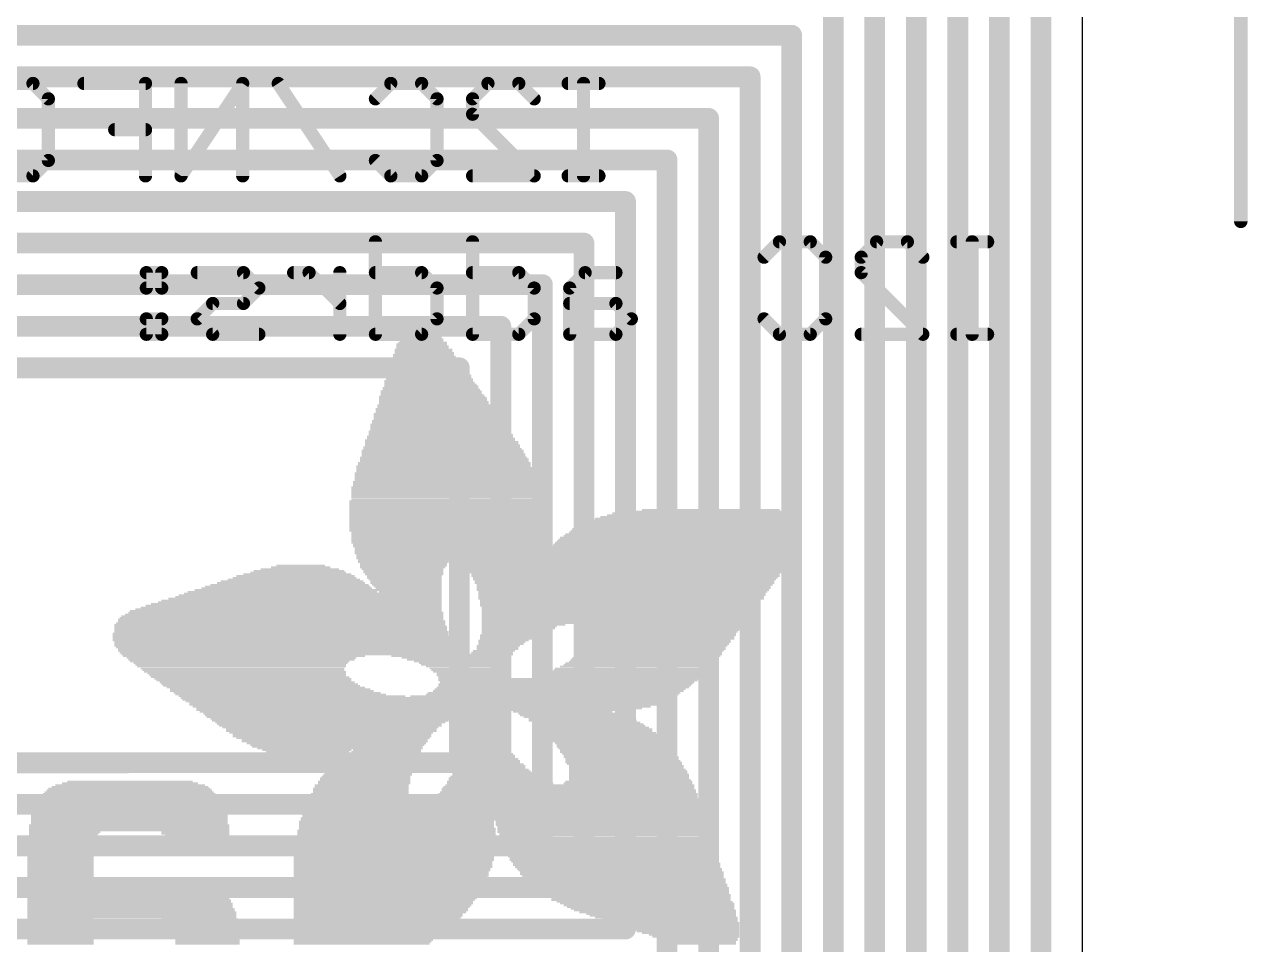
# Model space of a CAD drawing. Extents: x -8.6 to 30.2, y -8.2 to 38.7.
# Drawn here: x 15.21 to 26.99, y 16.54 to 25.4 of the extents above; entities that cross this region are included whole.
import ezdxf

# ---------------------------------------------------------------- set-up
doc = ezdxf.new("R2010")
doc.units = 0
for name, color, linetype in [('1', 12, 'CONTINUOUS'), ('20', 53, 'CONTINUOUS'), ('22', 6, 'CONTINUOUS'), ('47', 253, 'CONTINUOUS')]:
    doc.layers.add(name, color=color, linetype=linetype)

# ---------------------------------------------------------------- blocks, each defined once
blk = doc.blocks.new('RECT')
blk.add_solid([(-0.5, -0.5), (0.5, -0.5), (-0.5, 0.5), (0.5, 0.5)])

msp = doc.modelspace()

# ---------------------------------------------------------------- linework, layer by layer
at = {"layer": '1'}
for points, const_width in [([(25, 27.693), (25, 12.693)], 0.2), ([(24.6, 27.293), (24.6, 13.093)], 0.2), ([(24.2, 26.893), (24.2, 13.493)], 0.2), ([(23.8, 26.493), (23.8, 13.893)], 0.2), ([(23.4, 26.093), (23.4, 14.293)], 0.2), ([(23, 25.693), (23, 14.693)], 0.2), ([(2.8, 25.293), (22.6, 25.293)], 0.2), ([(22.6, 25.293), (22.6, 15.093)], 0.2), ([(3.2, 24.893), (22.2, 24.893)], 0.2), ([(22.2, 24.893), (22.2, 15.493)], 0.2), ([(3.6, 24.493), (21.8, 24.493)], 0.2), ([(21.8, 24.493), (21.8, 15.893)], 0.2), ([(4, 24.093), (21.4, 24.093)], 0.2), ([(21.4, 24.093), (21.4, 16.293)], 0.2), ([(4.4, 23.693), (21, 23.693)], 0.2), ([(21, 23.693), (21, 16.693)], 0.2), ([(4.8, 23.293), (20.6, 23.293)], 0.2), ([(20.6, 23.293), (20.6, 17.093)], 0.2), ([(5.2, 22.893), (20.2, 22.893)], 0.2), ([(20.2, 22.893), (20.2, 17.493)], 0.2), ([(5.6, 22.493), (19.8, 22.493)], 0.2), ([(19.8, 22.493), (19.8, 17.893)], 0.2), ([(6, 22.093), (19.4, 22.093)], 0.2), ([(19.4, 22.093), (19.4, 18.293)], 0.2), ([(10.917, 18.293), (16.2, 18.293)], 0.2032), ([(19.4, 18.293), (16.2, 18.293)], 0.2), ([(19.8, 17.893), (6, 17.893)], 0.2), ([(20.2, 17.493), (5.6, 17.493)], 0.2), ([(20.6, 17.093), (5.2, 17.093)], 0.2), ([(21, 16.693), (4.8, 16.693)], 0.2)]:
    msp.add_lwpolyline(points, dxfattribs=dict(at, const_width=const_width))
for points, const_width in [([(22.65, 25.293, 1), (22.55, 25.293)], 0.1), ([(22.6, 25.243, 1), (22.6, 25.343)], 0.1), ([(22.25, 24.893, 1), (22.15, 24.893)], 0.1), ([(22.2, 24.843, 1), (22.2, 24.943)], 0.1), ([(21.85, 24.493, 1), (21.75, 24.493)], 0.1), ([(21.8, 24.443, 1), (21.8, 24.543)], 0.1), ([(21.45, 24.093, 1), (21.35, 24.093)], 0.1), ([(21.4, 24.043, 1), (21.4, 24.143)], 0.1), ([(21.05, 23.693, 1), (20.95, 23.693)], 0.1), ([(21, 23.643, 1), (21, 23.743)], 0.1), ([(20.65, 23.293, 1), (20.55, 23.293)], 0.1), ([(20.6, 23.243, 1), (20.6, 23.343)], 0.1), ([(20.25, 22.893, 1), (20.15, 22.893)], 0.1), ([(20.2, 22.843, 1), (20.2, 22.943)], 0.1), ([(19.85, 22.493, 1), (19.75, 22.493)], 0.1), ([(19.8, 22.443, 1), (19.8, 22.543)], 0.1), ([(19.45, 22.093, 1), (19.35, 22.093)], 0.1), ([(19.4, 22.043, 1), (19.4, 22.143)], 0.1), ([(16.2, 18.343, 1), (16.2, 18.243)], 0.1), ([(16.2, 18.2422, 1), (16.2, 18.3438)], 0.1016), ([(19.4, 18.243, 1), (19.4, 18.343)], 0.1), ([(19.35, 18.293, 1), (19.45, 18.293)], 0.1), ([(19.75, 17.893, 1), (19.85, 17.893)], 0.1), ([(19.8, 17.843, 1), (19.8, 17.943)], 0.1), ([(20.2, 17.443, 1), (20.2, 17.543)], 0.1), ([(20.15, 17.493, 1), (20.25, 17.493)], 0.1), ([(20.6, 17.043, 1), (20.6, 17.143)], 0.1), ([(20.55, 17.093, 1), (20.65, 17.093)], 0.1), ([(20.95, 16.693, 1), (21.05, 16.693)], 0.1), ([(21, 16.643, 1), (21, 16.743)], 0.1)]:
    msp.add_lwpolyline(points, format="xyb", dxfattribs=dict(at, const_width=const_width))
at = {"layer": '20'}
msp.add_line((25.4, 2.54), (25.4, 29.21), dxfattribs=at)
at = {"layer": '22', "const_width": 0.127}
for points in [[(14.9982, 24.8293), (15.2948, 24.8293)], [(15.2948, 24.8293), (15.4431, 24.681)], [(16.3786, 24.8293), (15.7854, 24.8293)], [(16.3786, 23.9395), (16.3786, 24.8293)], [(17.3141, 24.8293), (16.7209, 23.9395)], [(16.7209, 23.9395), (16.7209, 24.8293)], [(17.3141, 23.9395), (17.3141, 24.8293)], [(18.2496, 23.9395), (17.6564, 24.8293)], [(18.592, 24.681), (18.7403, 24.8293)], [(18.7403, 24.8293), (19.0368, 24.8293)], [(19.0368, 24.8293), (19.1851, 24.681)], [(19.5275, 24.681), (19.6758, 24.8293)], [(19.6758, 24.8293), (19.9724, 24.8293)], [(19.9724, 24.8293), (20.1207, 24.681)], [(20.7443, 24.8293), (20.4477, 24.8293)], [(20.596, 23.9395), (20.596, 24.8293)], [(15.4431, 24.681), (15.4431, 24.0878)], [(19.1851, 24.681), (19.1851, 24.0878)], [(19.5275, 24.5327), (19.5275, 24.681)], [(20.1207, 23.9395), (19.5275, 24.5327)], [(16.3786, 24.3844), (16.082, 24.3844)], [(15.4431, 24.0878), (15.2948, 23.9395)], [(18.7403, 23.9395), (18.592, 24.0878)], [(19.1851, 24.0878), (19.0368, 23.9395)], [(15.2948, 23.9395), (14.9982, 23.9395)], [(19.0368, 23.9395), (18.7403, 23.9395)], [(19.5275, 23.9395), (20.1207, 23.9395)], [(20.7443, 23.9395), (20.4477, 23.9395)], [(18.592, 23.3053), (18.592, 22.4155)], [(19.5275, 23.3053), (19.5275, 22.4155)], [(22.334, 23.157), (22.4823, 23.3053)], [(22.4823, 23.3053), (22.7789, 23.3053)], [(22.7789, 23.3053), (22.9272, 23.157)], [(23.2696, 23.157), (23.4179, 23.3053)], [(23.4179, 23.3053), (23.7144, 23.3053)], [(23.7144, 23.3053), (23.8627, 23.157)], [(24.4864, 23.3053), (24.1898, 23.3053)], [(24.3381, 22.4155), (24.3381, 23.3053)], [(22.9272, 23.157), (22.9272, 22.5638)], [(23.2696, 23.0087), (23.2696, 23.157)], [(16.5345, 23.0087), (16.3862, 23.0087)], [(16.3862, 23.0087), (16.3862, 22.8604)], [(16.5345, 22.8604), (16.5345, 23.0087)], [(17.3217, 23.0087), (16.8769, 23.0087)], [(17.47, 22.8604), (17.3217, 23.0087)], [(17.953, 23.0087), (17.8047, 23.0087)], [(18.2496, 22.7121), (17.953, 23.0087)], [(18.2496, 22.4155), (18.2496, 23.0087)], [(19.0369, 23.0087), (18.592, 23.0087)], [(19.1851, 22.8604), (19.0369, 23.0087)], [(19.9724, 23.0087), (19.5275, 23.0087)], [(20.1207, 22.8604), (19.9724, 23.0087)], [(20.6113, 23.0087), (20.463, 22.8604)], [(20.9079, 23.0087), (20.6113, 23.0087)], [(23.8627, 22.4155), (23.2696, 23.0087)], [(16.3862, 22.8604), (16.5345, 22.8604)], [(17.3217, 22.7121), (17.47, 22.8604)], [(19.1851, 22.5638), (19.1851, 22.8604)], [(20.1207, 22.5638), (20.1207, 22.8604)], [(20.463, 22.8604), (20.463, 22.4155)], [(16.8769, 22.5638), (17.0251, 22.7121)], [(17.0251, 22.7121), (17.3217, 22.7121)], [(20.9079, 22.7121), (20.463, 22.7121)], [(21.0562, 22.5638), (20.9079, 22.7121)], [(16.5345, 22.5638), (16.3862, 22.5638)], [(16.3862, 22.5638), (16.3862, 22.4155)], [(16.5345, 22.4155), (16.5345, 22.5638)], [(17.0251, 22.4155), (16.8769, 22.5638)], [(19.0369, 22.4155), (19.1851, 22.5638)], [(19.9724, 22.4155), (20.1207, 22.5638)], [(20.9079, 22.4155), (21.0562, 22.5638)], [(22.4823, 22.4155), (22.334, 22.5638)], [(22.9272, 22.5638), (22.7789, 22.4155)], [(16.3862, 22.4155), (16.5345, 22.4155)], [(17.47, 22.4155), (17.0251, 22.4155)], [(18.592, 22.4155), (19.0369, 22.4155)], [(19.5275, 22.4155), (19.9724, 22.4155)], [(20.463, 22.4155), (20.9079, 22.4155)], [(22.7789, 22.4155), (22.4823, 22.4155)], [(23.2696, 22.4155), (23.8627, 22.4155)], [(24.4864, 22.4155), (24.1898, 22.4155)]]:
    msp.add_lwpolyline(points, dxfattribs=at)
at = {"layer": '22', "const_width": 0.0635}
for points in [[(15.3172, 24.8517, 1), (15.2723, 24.8068)], [(15.2948, 24.7975, 1), (15.2948, 24.861)], [(15.7854, 24.861, 1), (15.7854, 24.7975)], [(16.4103, 24.8293, 1), (16.3468, 24.8293)], [(16.3786, 24.7975, 1), (16.3786, 24.861)], [(16.7527, 24.8293, 1), (16.6892, 24.8293)], [(17.3458, 24.8293, 1), (17.2824, 24.8293)], [(17.3405, 24.8116, 1), (17.2877, 24.8469)], [(17.6829, 24.8469, 1), (17.63, 24.8116)], [(18.7403, 24.861, 1), (18.7403, 24.7975)], [(18.7627, 24.8068, 1), (18.7178, 24.8517)], [(19.0593, 24.8517, 1), (19.0144, 24.8068)], [(19.0368, 24.7975, 1), (19.0368, 24.861)], [(19.6758, 24.861, 1), (19.6758, 24.7975)], [(19.6982, 24.8068, 1), (19.6533, 24.8517)], [(19.9948, 24.8517, 1), (19.9499, 24.8068)], [(19.9724, 24.7975, 1), (19.9724, 24.861)], [(20.4477, 24.861, 1), (20.4477, 24.7975)], [(20.6278, 24.8293, 1), (20.5643, 24.8293)], [(20.7443, 24.7975, 1), (20.7443, 24.861)], [(15.4748, 24.681, 1), (15.4113, 24.681)], [(15.4206, 24.6585, 1), (15.4655, 24.7034)], [(18.5695, 24.7034, 1), (18.6144, 24.6585)], [(19.2169, 24.681, 1), (19.1534, 24.681)], [(19.1627, 24.6585, 1), (19.2076, 24.7034)], [(19.5592, 24.681, 1), (19.4957, 24.681)], [(19.505, 24.7034, 1), (19.5499, 24.6585)], [(20.0982, 24.6585, 1), (20.1431, 24.7034)], [(19.5499, 24.5551, 1), (19.505, 24.5102)], [(19.4957, 24.5327, 1), (19.5592, 24.5327)], [(16.082, 24.4161, 1), (16.082, 24.3526)], [(16.3786, 24.3526, 1), (16.3786, 24.4161)], [(15.4655, 24.0653, 1), (15.4206, 24.1102)], [(18.6144, 24.1102, 1), (18.5695, 24.0653)], [(19.2076, 24.0653, 1), (19.1627, 24.1102)], [(15.4113, 24.0878, 1), (15.4748, 24.0878)], [(19.1534, 24.0878, 1), (19.2169, 24.0878)], [(15.2723, 23.962, 1), (15.3172, 23.917)], [(15.2948, 23.9078, 1), (15.2948, 23.9713)], [(16.3468, 23.9395, 1), (16.4103, 23.9395)], [(16.6945, 23.9571, 1), (16.7473, 23.9219)], [(16.6892, 23.9395, 1), (16.7527, 23.9395)], [(17.2824, 23.9395, 1), (17.3458, 23.9395)], [(18.2232, 23.9219, 1), (18.276, 23.9571)], [(18.7403, 23.9713, 1), (18.7403, 23.9078)], [(18.7178, 23.917, 1), (18.7627, 23.962)], [(19.0144, 23.962, 1), (19.0593, 23.917)], [(19.0368, 23.9078, 1), (19.0368, 23.9713)], [(19.5275, 23.9713, 1), (19.5275, 23.9078)], [(20.0982, 23.917, 1), (20.1431, 23.962)], [(20.1207, 23.9078, 1), (20.1207, 23.9713)], [(20.4477, 23.9713, 1), (20.4477, 23.9078)], [(20.5643, 23.9395, 1), (20.6278, 23.9395)], [(20.7443, 23.9078, 1), (20.7443, 23.9713)], [(18.6237, 23.3053, 1), (18.5602, 23.3053)], [(19.5592, 23.3053, 1), (19.4957, 23.3053)], [(22.4823, 23.337, 1), (22.4823, 23.2735)], [(22.5048, 23.2828, 1), (22.4599, 23.3277)], [(22.8014, 23.3277, 1), (22.7565, 23.2828)], [(22.7789, 23.2735, 1), (22.7789, 23.337)], [(23.4179, 23.337, 1), (23.4179, 23.2735)], [(23.4403, 23.2828, 1), (23.3954, 23.3277)], [(23.7369, 23.3277, 1), (23.692, 23.2828)], [(23.7144, 23.2735, 1), (23.7144, 23.337)], [(24.1898, 23.337, 1), (24.1898, 23.2735)], [(24.3699, 23.3053, 1), (24.3064, 23.3053)], [(24.4864, 23.2735, 1), (24.4864, 23.337)], [(22.3116, 23.1794, 1), (22.3565, 23.1345)], [(22.959, 23.157, 1), (22.8955, 23.157)], [(22.9048, 23.1345, 1), (22.9497, 23.1794)], [(23.3013, 23.157, 1), (23.2378, 23.157)], [(23.2471, 23.1794, 1), (23.292, 23.1345)], [(23.8403, 23.1345, 1), (23.8852, 23.1794)], [(16.3862, 23.0404, 1), (16.3862, 22.9769)], [(16.418, 23.0087, 1), (16.3545, 23.0087)], [(16.5663, 23.0087, 1), (16.5028, 23.0087)], [(16.5345, 22.9769, 1), (16.5345, 23.0404)], [(16.8769, 23.0404, 1), (16.8769, 22.9769)], [(17.3442, 23.0311, 1), (17.2993, 22.9862)], [(17.3217, 22.9769, 1), (17.3217, 23.0404)], [(17.8047, 23.0404, 1), (17.8047, 22.9769)], [(17.9755, 23.0311, 1), (17.9306, 22.9862)], [(17.953, 22.9769, 1), (17.953, 23.0404)], [(18.2814, 23.0087, 1), (18.2179, 23.0087)], [(18.592, 23.0404, 1), (18.592, 22.9769)], [(19.0593, 23.0311, 1), (19.0144, 22.9862)], [(19.0369, 22.9769, 1), (19.0369, 23.0404)], [(19.5275, 23.0404, 1), (19.5275, 22.9769)], [(19.9948, 23.0311, 1), (19.9499, 22.9862)], [(19.9724, 22.9769, 1), (19.9724, 23.0404)], [(20.6113, 23.0404, 1), (20.6113, 22.9769)], [(20.6338, 22.9862, 1), (20.5888, 23.0311)], [(20.9079, 22.9769, 1), (20.9079, 23.0404)], [(23.292, 23.0311, 1), (23.2471, 22.9862)], [(23.2378, 23.0087, 1), (23.3013, 23.0087)], [(16.3862, 22.8921, 1), (16.3862, 22.8286)], [(16.3545, 22.8604, 1), (16.418, 22.8604)], [(16.5028, 22.8604, 1), (16.5663, 22.8604)], [(16.5345, 22.8286, 1), (16.5345, 22.8921)], [(17.4925, 22.8379, 1), (17.4476, 22.8828)], [(17.4476, 22.8379, 1), (17.4925, 22.8828)], [(19.2169, 22.8604, 1), (19.1534, 22.8604)], [(19.1627, 22.8379, 1), (19.2076, 22.8828)], [(20.1524, 22.8604, 1), (20.0889, 22.8604)], [(20.0982, 22.8379, 1), (20.1431, 22.8828)], [(20.4948, 22.8604, 1), (20.4313, 22.8604)], [(20.4406, 22.8828, 1), (20.4855, 22.8379)], [(17.0251, 22.7438, 1), (17.0251, 22.6803)], [(17.0476, 22.6896, 1), (17.0027, 22.7345)], [(17.2993, 22.7345, 1), (17.3442, 22.6896)], [(17.3217, 22.6803, 1), (17.3217, 22.7438)], [(18.2272, 22.6896, 1), (18.2721, 22.7345)], [(20.463, 22.7438, 1), (20.463, 22.6803)], [(20.9303, 22.7345, 1), (20.8854, 22.6896)], [(20.9079, 22.6803, 1), (20.9079, 22.7438)], [(16.3862, 22.5955, 1), (16.3862, 22.532)], [(16.418, 22.5638, 1), (16.3545, 22.5638)], [(16.5663, 22.5638, 1), (16.5028, 22.5638)], [(16.5345, 22.532, 1), (16.5345, 22.5955)], [(16.8993, 22.5862, 1), (16.8544, 22.5413)], [(16.8544, 22.5862, 1), (16.8993, 22.5413)], [(19.2076, 22.5413, 1), (19.1627, 22.5862)], [(20.1431, 22.5413, 1), (20.0982, 22.5862)], [(21.0786, 22.5413, 1), (21.0337, 22.5862)], [(21.0337, 22.5413, 1), (21.0786, 22.5862)], [(22.3565, 22.5862, 1), (22.3116, 22.5413)], [(22.9497, 22.5413, 1), (22.9048, 22.5862)], [(19.1534, 22.5638, 1), (19.2169, 22.5638)], [(20.0889, 22.5638, 1), (20.1524, 22.5638)], [(22.8955, 22.5638, 1), (22.959, 22.5638)], [(16.3862, 22.4473, 1), (16.3862, 22.3838)], [(16.3545, 22.4155, 1), (16.418, 22.4155)], [(16.5028, 22.4155, 1), (16.5663, 22.4155)], [(16.5345, 22.3838, 1), (16.5345, 22.4473)], [(17.0251, 22.4473, 1), (17.0251, 22.3838)], [(17.0027, 22.393, 1), (17.0476, 22.438)], [(17.47, 22.3838, 1), (17.47, 22.4473)], [(18.2179, 22.4155, 1), (18.2814, 22.4155)], [(18.5602, 22.4155, 1), (18.6237, 22.4155)], [(18.592, 22.4473, 1), (18.592, 22.3838)], [(19.0144, 22.438, 1), (19.0593, 22.393)], [(19.0369, 22.3838, 1), (19.0369, 22.4473)], [(19.5275, 22.4473, 1), (19.5275, 22.3838)], [(19.4957, 22.4155, 1), (19.5592, 22.4155)], [(19.9499, 22.438, 1), (19.9948, 22.393)], [(19.9724, 22.3838, 1), (19.9724, 22.4473)], [(20.463, 22.4473, 1), (20.463, 22.3838)], [(20.4313, 22.4155, 1), (20.4948, 22.4155)], [(20.8854, 22.438, 1), (20.9303, 22.393)], [(20.9079, 22.3838, 1), (20.9079, 22.4473)], [(22.4823, 22.4473, 1), (22.4823, 22.3838)], [(22.4599, 22.393, 1), (22.5048, 22.438)], [(22.7565, 22.438, 1), (22.8014, 22.393)], [(22.7789, 22.3838, 1), (22.7789, 22.4473)], [(23.2696, 22.4473, 1), (23.2696, 22.3838)], [(23.8403, 22.393, 1), (23.8852, 22.438)], [(23.8627, 22.3838, 1), (23.8627, 22.4473)], [(24.1898, 22.4473, 1), (24.1898, 22.3838)], [(24.3064, 22.4155, 1), (24.3699, 22.4155)], [(24.4864, 22.3838, 1), (24.4864, 22.4473)]]:
    msp.add_lwpolyline(points, format="xyb", dxfattribs=at)
at = {"layer": '47', "const_width": 0.13}
msp.add_lwpolyline([(26.924, 28.637), (26.924, 23.502)], dxfattribs=at)
at = {"layer": '47', "const_width": 0.065}
msp.add_lwpolyline([(26.8915, 23.502, 1), (26.9565, 23.502)], format="xyb", dxfattribs=at)

# ---------------------------------------------------------------- block references
at = {"layer": '1', "xscale": 0.2, "yscale": 0.2}
msp.add_blockref('RECT', (16.2, 18.293), dxfattribs=at)
at = {"layer": '22', "rotation": 180}
for p, xscale, yscale in [((19.0379, 22.3693), 0.4191, 0.0168), ((19.0294, 22.4028), 0.3688, 0.0168), ((19.0378, 22.3861), 0.3856, 0.0167), ((19.0295, 22.4196), 0.3353, 0.0167), ((19.0294, 22.4363), 0.3018, 0.0168), ((19.0378, 22.4531), 0.218, 0.0168), ((19.0378, 22.4699), 0.1844, 0.0167), ((19.0546, 22.2687), 0.5532, 0.0168), ((19.0546, 22.2519), 0.5532, 0.0168), ((19.0378, 22.319), 0.4862, 0.0168), ((19.0462, 22.3022), 0.5029, 0.0168), ((19.0462, 22.2855), 0.5029, 0.0167), ((19.0462, 22.3358), 0.4694, 0.0167), ((19.0379, 22.3525), 0.4191, 0.0168), ((19.0713, 22.1681), 0.6538, 0.0168), ((19.0713, 22.1514), 0.6538, 0.0167), ((19.0797, 22.1346), 0.6706, 0.0168), ((19.063, 22.1849), 0.6371, 0.0168), ((19.0546, 22.2184), 0.5867, 0.0168), ((19.063, 22.2017), 0.6035, 0.0167), ((19.063, 22.2352), 0.5699, 0.0167), ((19.1049, 22.0172), 0.8215, 0.0168), ((19.0881, 22.0675), 0.7544, 0.0168), ((19.0965, 22.0508), 0.7712, 0.0167), ((19.0965, 22.034), 0.7712, 0.0168), ((19.0965, 22.0843), 0.7376, 0.0168), ((19.0798, 22.1178), 0.7041, 0.0168), ((19.0798, 22.1011), 0.7041, 0.0167), ((19.1216, 21.8999), 0.922, 0.0168), ((19.13, 21.9167), 0.9052, 0.0167), ((19.1049, 21.967), 0.8549, 0.0167), ((19.1133, 21.9502), 0.8717, 0.0168), ((19.1217, 21.9334), 0.8885, 0.0168), ((19.1132, 21.9837), 0.8382, 0.0168), ((19.1049, 22.0005), 0.8215, 0.0167), ((19.1384, 21.8161), 1.0226, 0.0167), ((19.1468, 21.7993), 1.0394, 0.0168), ((19.1468, 21.7826), 1.0394, 0.0167), ((19.1384, 21.8328), 0.989, 0.0168), ((19.1301, 21.8664), 0.9723, 0.0167), ((19.1301, 21.8496), 0.9723, 0.0168), ((19.13, 21.8831), 0.9388, 0.0168), ((19.1636, 21.6987), 1.1399, 0.0168), ((19.1636, 21.682), 1.1399, 0.0167), ((19.172, 21.6652), 1.1567, 0.0168), ((19.1635, 21.7323), 1.1064, 0.0167), ((19.1635, 21.7155), 1.1064, 0.0168), ((19.1552, 21.7658), 1.0561, 0.0168), ((19.1552, 21.749), 1.0561, 0.0168), ((19.1887, 21.5479), 1.2908, 0.0167), ((19.1887, 21.5814), 1.2573, 0.0167), ((19.1887, 21.5646), 1.2573, 0.0168), ((19.1719, 21.6484), 1.1902, 0.0168), ((19.1803, 21.6317), 1.207, 0.0167), ((19.1803, 21.6149), 1.207, 0.0168), ((19.1887, 21.5981), 1.2238, 0.0168), ((19.2138, 21.4305), 1.4082, 0.0168), ((19.2222, 21.4473), 1.3914, 0.0167), ((19.2055, 21.4808), 1.3579, 0.0168), ((19.2055, 21.464), 1.3579, 0.0168), ((19.1971, 21.5311), 1.3076, 0.0168), ((19.2055, 21.5143), 1.3243, 0.0168), ((19.2055, 21.4976), 1.3243, 0.0167), ((19.2306, 21.3299), 1.5088, 0.0168), ((19.239, 21.3132), 1.5255, 0.0167), ((19.2306, 21.3802), 1.4752, 0.0168), ((19.2306, 21.3635), 1.4752, 0.0167), ((19.239, 21.3467), 1.492, 0.0168), ((19.2139, 21.397), 1.4417, 0.0167), ((19.2222, 21.4137), 1.425, 0.0168), ((19.2474, 21.2293), 1.6093, 0.0168), ((19.2558, 21.2126), 1.6261, 0.0167), ((19.2558, 21.1958), 1.6261, 0.0168), ((19.239, 21.2964), 1.5591, 0.0168), ((19.239, 21.2796), 1.5591, 0.0168), ((19.2474, 21.2629), 1.5759, 0.0167), ((19.2474, 21.2461), 1.5759, 0.0168), ((19.2641, 21.0785), 1.7434, 0.0167), ((19.2474, 21.1455), 1.6764, 0.0168), ((19.2558, 21.1288), 1.6931, 0.0167), ((19.2642, 21.112), 1.7099, 0.0168), ((19.2642, 21.0952), 1.7099, 0.0168), ((19.2558, 21.179), 1.6597, 0.0168), ((19.2558, 21.1623), 1.6597, 0.0167), ((19.2725, 20.9946), 1.7938, 0.0168), ((19.2725, 20.9779), 1.7938, 0.0167), ((19.2725, 20.9611), 1.7938, 0.0168), ((19.2641, 21.0617), 1.7434, 0.0168), ((19.2641, 21.0449), 1.7434, 0.0168), ((19.2725, 21.0282), 1.7602, 0.0167), ((19.2725, 21.0114), 1.7602, 0.0168), ((19.2725, 20.9276), 1.8272, 0.0168), ((19.2725, 20.9108), 1.8272, 0.0168), ((19.2725, 20.8941), 1.8272, 0.0167), ((19.2725, 20.8773), 1.8272, 0.0168), ((19.2809, 20.8605), 1.844, 0.0168), ((19.2809, 20.8438), 1.844, 0.0167), ((19.2642, 20.9444), 1.8105, 0.0167), ((19.2809, 20.8102), 1.8776, 0.0168), ((19.2809, 20.7934), 1.8776, 0.0167), ((19.2809, 20.7767), 1.8776, 0.0168), ((19.2809, 20.7599), 1.8776, 0.0168), ((19.2809, 20.7431), 1.8776, 0.0167), ((19.2809, 20.7264), 1.8776, 0.0168), ((19.2809, 20.827), 1.844, 0.0168), ((21.8207, 20.7264), 1.3243, 0.0168), ((19.2809, 20.7096), 1.8776, 0.0167), ((19.2809, 20.6929), 1.8776, 0.0168), ((19.2809, 20.6761), 1.8776, 0.0168), ((19.2809, 20.6593), 1.8776, 0.0167), ((19.2893, 20.6426), 1.8943, 0.0168), ((19.2893, 20.6258), 1.8943, 0.0168), ((19.2893, 20.609), 1.8943, 0.0167), ((21.6446, 20.609), 2.0452, 0.0167), ((21.6614, 20.6258), 1.9781, 0.0168), ((21.6781, 20.6426), 1.9446, 0.0168), ((21.6949, 20.6593), 1.8776, 0.0167), ((21.7201, 20.6761), 1.7937, 0.0168), ((21.7369, 20.6929), 1.7267, 0.0168), ((21.762, 20.7096), 1.6093, 0.0167), ((19.2809, 20.542), 1.8776, 0.0168), ((19.2809, 20.5252), 1.8776, 0.0167), ((19.2893, 20.5923), 1.8943, 0.0168), ((19.2893, 20.5755), 1.8943, 0.0168), ((19.2893, 20.5587), 1.8943, 0.0167), ((19.2893, 20.5085), 1.8608, 0.0168), ((19.2893, 20.4917), 1.8608, 0.0168), ((21.5608, 20.4917), 2.2799, 0.0168), ((21.5776, 20.5085), 2.2463, 0.0168), ((21.5859, 20.5252), 2.2296, 0.0167), ((21.5943, 20.542), 2.2128, 0.0168), ((21.6111, 20.5587), 2.1793, 0.0167), ((21.6195, 20.5755), 2.1291, 0.0168), ((21.6279, 20.5923), 2.1123, 0.0168), ((19.2893, 20.4749), 1.8608, 0.0167), ((19.2893, 20.4582), 1.8608, 0.0168), ((19.2893, 20.4414), 1.8608, 0.0168), ((19.2893, 20.4246), 1.8608, 0.0167), ((19.2893, 20.4079), 1.8608, 0.0168), ((19.2893, 20.3911), 1.8273, 0.0168), ((19.2893, 20.3743), 1.8273, 0.0167), ((21.4854, 20.3743), 2.3973, 0.0167), ((21.4938, 20.3911), 2.3805, 0.0168), ((21.5022, 20.4079), 2.3637, 0.0168), ((21.5189, 20.4246), 2.3637, 0.0167), ((21.5273, 20.4414), 2.3469, 0.0168), ((21.5356, 20.4582), 2.3302, 0.0168), ((21.5524, 20.4749), 2.2966, 0.0167), ((19.2977, 20.3576), 1.8105, 0.0168), ((19.2893, 20.3408), 1.7937, 0.0168), ((19.2893, 20.324), 1.7937, 0.0167), ((19.2893, 20.3073), 1.7937, 0.0168), ((19.2893, 20.2905), 1.7602, 0.0167), ((19.2893, 20.2738), 1.7602, 0.0168), ((19.2893, 20.257), 1.7602, 0.0168), ((21.3932, 20.257), 2.4141, 0.0168), ((21.4267, 20.2905), 2.414, 0.0167), ((21.4183, 20.2738), 2.3972, 0.0168), ((21.4351, 20.3073), 2.3973, 0.0168), ((21.4518, 20.3408), 2.3972, 0.0168), ((21.4518, 20.324), 2.3972, 0.0167), ((21.4686, 20.3576), 2.3972, 0.0168), ((17.8559, 20.1396), 0.8717, 0.0167), ((17.8643, 20.1564), 0.7544, 0.0168), ((17.8727, 20.1732), 0.57, 0.0168), ((17.8727, 20.1899), 0.4694, 0.0167), ((18.8702, 20.2402), 0.8885, 0.0167), ((18.8618, 20.2235), 0.8717, 0.0168), ((18.8618, 20.2067), 0.8382, 0.0168), ((18.8618, 20.1899), 0.8382, 0.0167), ((18.8534, 20.1732), 0.8214, 0.0168), ((18.8534, 20.1564), 0.788, 0.0168), ((18.8618, 20.1396), 0.7712, 0.0167), ((19.7838, 20.2402), 0.7712, 0.0167), ((19.7838, 20.2235), 0.7376, 0.0168), ((19.7922, 20.2067), 0.7208, 0.0168), ((21.0076, 20.1732), 3.0846, 0.0168), ((19.8006, 20.1899), 0.6705, 0.0167), ((21.0076, 20.1564), 3.051, 0.0168), ((21.0076, 20.1396), 3.0175, 0.0167), ((21.3513, 20.1899), 2.3973, 0.0167), ((21.3764, 20.2235), 2.414, 0.0168), ((21.368, 20.2067), 2.3972, 0.0168), ((21.3848, 20.2402), 2.3973, 0.0167), ((17.7805, 20.0223), 1.425, 0.0168), ((17.7889, 20.0391), 1.3746, 0.0168), ((17.8056, 20.0558), 1.2741, 0.0167), ((17.8141, 20.0726), 1.1903, 0.0168), ((17.8224, 20.0894), 1.14, 0.0168), ((17.8392, 20.1061), 1.0394, 0.0167), ((17.8476, 20.1229), 0.922, 0.0168), ((18.8618, 20.1229), 0.7712, 0.0168), ((18.8702, 20.1061), 0.7544, 0.0167), ((18.8702, 20.0894), 0.7209, 0.0168), ((18.8702, 20.0726), 0.7209, 0.0168), ((18.8786, 20.0558), 0.7041, 0.0167), ((18.887, 20.0391), 0.6873, 0.0168), ((18.887, 20.0223), 0.6873, 0.0168), ((20.9992, 20.1229), 3.0008, 0.0168), ((20.9992, 20.1061), 2.9672, 0.0167), ((20.9992, 20.0894), 2.9672, 0.0168), ((20.9992, 20.0726), 2.9337, 0.0168), ((20.9908, 20.0558), 2.917, 0.0167), ((20.9908, 20.0391), 2.8834, 0.0168), ((20.9908, 20.0223), 2.8834, 0.0168), ((17.9649, 19.9049), 2.5314, 0.0167), ((17.9901, 19.9217), 2.4811, 0.0168), ((17.6967, 19.9385), 1.8273, 0.0168), ((18.0404, 19.9552), 2.3805, 0.0167), ((17.7386, 19.972), 1.6428, 0.0168), ((17.747, 19.9888), 1.5926, 0.0168), ((17.7638, 20.0055), 1.5255, 0.0167), ((18.8953, 20.0055), 0.6706, 0.0167), ((18.9037, 19.9888), 0.6538, 0.0168), ((18.9121, 19.972), 0.637, 0.0168), ((18.9289, 19.9385), 0.6035, 0.0168), ((20.9909, 20.0055), 2.8499, 0.0167), ((20.9825, 19.9888), 2.8331, 0.0168), ((20.9825, 19.972), 2.8331, 0.0168), ((20.9741, 19.9552), 2.8163, 0.0167), ((20.9657, 19.9217), 2.7661, 0.0168), ((20.9657, 19.9049), 2.7661, 0.0167), ((20.9741, 19.9385), 2.7829, 0.0168), ((17.7805, 19.7876), 2.9002, 0.0168), ((17.8056, 19.8044), 2.8499, 0.0168), ((17.8308, 19.8211), 2.7996, 0.0167), ((17.8644, 19.8379), 2.7325, 0.0168), ((17.8811, 19.8547), 2.699, 0.0168), ((17.9146, 19.8714), 2.632, 0.0167), ((17.9482, 19.8882), 2.5649, 0.0168), ((20.9573, 19.8882), 2.7493, 0.0168), ((20.9573, 19.8714), 2.7493, 0.0167), ((20.9489, 19.8547), 2.699, 0.0168), ((20.9489, 19.8379), 2.699, 0.0168), ((20.9405, 19.8211), 2.6822, 0.0167), ((20.9322, 19.8044), 2.6655, 0.0168), ((20.9406, 19.7876), 2.6487, 0.0168), ((17.68, 19.6703), 3.1349, 0.0168), ((17.6883, 19.687), 3.1181, 0.0167), ((17.6967, 19.7038), 3.1014, 0.0168), ((17.7135, 19.7205), 3.0679, 0.0167), ((17.7303, 19.7373), 3.0343, 0.0168), ((17.7302, 19.7541), 3.0008, 0.0168), ((17.7553, 19.7708), 2.9505, 0.0167), ((20.8986, 19.687), 2.5649, 0.0167), ((20.9154, 19.7373), 2.5984, 0.0168), ((20.9154, 19.7205), 2.5984, 0.0167), ((20.907, 19.7038), 2.5816, 0.0168), ((20.9322, 19.7708), 2.6319, 0.0167), ((20.9238, 19.7541), 2.6151, 0.0168), ((20.8903, 19.6703), 2.5481, 0.0168), ((17.6715, 19.62), 3.1851, 0.0168), ((17.68, 19.6032), 3.2019, 0.0168), ((17.68, 19.5864), 3.2019, 0.0167), ((17.68, 19.5697), 3.2019, 0.0168), ((17.6883, 19.5529), 3.2186, 0.0168), ((17.6799, 19.6367), 3.1684, 0.0167), ((17.6883, 19.6535), 3.1516, 0.0168), ((20.0185, 19.62), 0.8046, 0.0168), ((19.9766, 19.6032), 0.7208, 0.0168), ((19.9431, 19.5697), 0.6538, 0.0168), ((20.8819, 19.6535), 2.5313, 0.0168), ((20.8819, 19.6367), 2.5313, 0.0167), ((19.9683, 19.5864), 0.7041, 0.0167), ((19.918, 19.5529), 0.6035, 0.0168), ((21.368, 19.62), 1.5256, 0.0168), ((21.3848, 19.6032), 1.4585, 0.0168), ((21.3848, 19.5864), 1.4585, 0.0167), ((21.3848, 19.5697), 1.4249, 0.0168), ((21.3764, 19.5529), 1.4082, 0.0168), ((17.6799, 19.5361), 3.2354, 0.0167), ((17.6799, 19.5194), 3.2354, 0.0168), ((17.6883, 19.5026), 3.2522, 0.0168), ((17.6967, 19.4858), 3.269, 0.0167), ((17.6967, 19.4691), 3.269, 0.0168), ((17.7135, 19.4524), 3.2689, 0.0167), ((17.7135, 19.4356), 3.2689, 0.0168), ((19.8257, 19.4691), 0.4862, 0.0168), ((19.8089, 19.4524), 0.4527, 0.0167), ((19.8006, 19.4356), 0.4359, 0.0168), ((19.876, 19.5194), 0.5532, 0.0168), ((19.8592, 19.5026), 0.5197, 0.0168), ((19.8509, 19.4858), 0.5029, 0.0167), ((19.9012, 19.5361), 0.5699, 0.0167), ((21.3261, 19.4524), 1.3746, 0.0167), ((21.3178, 19.4356), 1.3579, 0.0168), ((21.3512, 19.4858), 1.3914, 0.0167), ((21.3345, 19.4691), 1.3579, 0.0168), ((21.368, 19.5361), 1.3914, 0.0167), ((21.368, 19.5194), 1.3914, 0.0168), ((21.3596, 19.5026), 1.3746, 0.0168), ((17.7218, 19.4188), 3.2857, 0.0168), ((17.7386, 19.4021), 3.2858, 0.0167), ((17.7553, 19.3685), 3.2857, 0.0168), ((17.747, 19.3853), 3.269, 0.0168), ((17.7806, 19.3518), 3.3025, 0.0167), ((17.8056, 19.335), 3.3193, 0.0168), ((17.3279, 19.3182), 2.3302, 0.0168), ((19.3144, 19.3182), 1.14, 0.0168), ((19.7083, 19.335), 0.4191, 0.0168), ((19.7168, 19.3518), 0.4023, 0.0167), ((19.7335, 19.3685), 0.4024, 0.0168), ((19.7754, 19.4188), 0.4191, 0.0168), ((19.7671, 19.4021), 0.4023, 0.0167), ((19.7671, 19.3853), 0.4023, 0.0168), ((21.2171, 19.3182), 1.3914, 0.0168), ((21.2339, 19.335), 1.3914, 0.0168), ((21.2423, 19.3518), 1.3747, 0.0167), ((21.2591, 19.3685), 1.3747, 0.0168), ((21.2842, 19.4021), 1.3579, 0.0167), ((21.2842, 19.3853), 1.3579, 0.0168), ((21.301, 19.4188), 1.3579, 0.0168), ((17.3027, 19.3015), 2.2129, 0.0167), ((17.3027, 19.2847), 2.1793, 0.0168), ((17.2859, 19.268), 2.1123, 0.0167), ((17.2944, 19.2512), 2.0619, 0.0168), ((17.2944, 19.2344), 2.0285, 0.0168), ((17.3027, 19.2177), 2.0117, 0.0167), ((17.3111, 19.2009), 1.9614, 0.0168), ((19.3647, 19.3015), 1.0394, 0.0167), ((19.3815, 19.2847), 0.9723, 0.0168), ((19.415, 19.268), 0.9052, 0.0167), ((19.4318, 19.2512), 0.8382, 0.0168), ((19.4318, 19.2344), 0.8047, 0.0168), ((19.4569, 19.2177), 0.7544, 0.0167), ((19.4736, 19.2009), 0.7209, 0.0168), ((21.0663, 19.2009), 1.4919, 0.0168), ((21.0998, 19.2177), 1.4585, 0.0167), ((21.125, 19.2344), 1.4417, 0.0168), ((21.1333, 19.2512), 1.425, 0.0168), ((21.1585, 19.268), 1.4081, 0.0167), ((21.1836, 19.2847), 1.425, 0.0168), ((21.192, 19.3015), 1.4082, 0.0167), ((17.3195, 19.1841), 1.9446, 0.0168), ((17.3362, 19.1674), 1.9447, 0.0167), ((17.353, 19.1506), 1.9111, 0.0168), ((17.3614, 19.1338), 1.8944, 0.0168), ((17.3865, 19.1171), 1.9111, 0.0167), ((17.4117, 19.1003), 1.8944, 0.0168), ((17.4201, 19.0835), 1.8776, 0.0168), ((19.4821, 19.1841), 0.7041, 0.0168), ((19.4904, 19.1674), 0.6873, 0.0167), ((19.5156, 19.1506), 0.6706, 0.0168), ((19.5239, 19.1338), 0.6873, 0.0168), ((19.5407, 19.1171), 0.6873, 0.0167), ((20.4544, 19.1003), 2.5146, 0.0168), ((20.446, 19.0835), 2.4978, 0.0168), ((20.9154, 19.1171), 1.6261, 0.0167), ((20.9573, 19.1338), 1.5758, 0.0168), ((20.9825, 19.1506), 1.5591, 0.0168), ((21.016, 19.1674), 1.5255, 0.0167), ((21.0495, 19.1841), 1.492, 0.0168), ((17.4536, 19.0668), 1.8776, 0.0167), ((17.4788, 19.05), 1.8943, 0.0168), ((17.4956, 19.0333), 1.8943, 0.0167), ((17.5374, 19.0165), 1.9111, 0.0168), ((17.5794, 18.9997), 1.9279, 0.0168), ((17.5961, 18.983), 1.9614, 0.0167), ((17.6464, 18.9662), 1.995, 0.0168), ((20.3119, 18.9662), 2.4308, 0.0168), ((20.3538, 18.983), 2.414, 0.0167), ((20.3706, 18.9997), 2.4141, 0.0168), ((20.3957, 19.0165), 2.4308, 0.0168), ((20.4124, 19.0333), 2.4307, 0.0167), ((20.4209, 19.05), 2.4475, 0.0168), ((20.4376, 19.0668), 2.4476, 0.0167), ((17.6799, 18.9494), 2.0284, 0.0168), ((17.7889, 18.9327), 2.1793, 0.0167), ((19.0797, 18.9159), 4.7274, 0.0168), ((19.0798, 18.8991), 4.6939, 0.0168), ((19.0797, 18.8824), 4.6268, 0.0167), ((19.063, 18.8656), 4.5263, 0.0168), ((19.0546, 18.8489), 4.5095, 0.0167), ((20.2029, 18.9327), 2.5482, 0.0167), ((20.2951, 18.9494), 2.4308, 0.0168), ((19.0378, 18.8321), 4.409, 0.0168), ((19.0127, 18.8153), 4.2916, 0.0168), ((18.9792, 18.7986), 4.2245, 0.0167), ((18.3589, 18.7818), 2.9169, 0.0168), ((18.3589, 18.765), 2.8499, 0.0168), ((18.3589, 18.7483), 2.8163, 0.0167), ((18.3673, 18.7315), 2.7995, 0.0168), ((20.3957, 18.7818), 0.9556, 0.0168), ((20.4627, 18.765), 0.9891, 0.0168), ((20.4795, 18.7483), 0.989, 0.0167), ((20.5298, 18.7315), 1.0226, 0.0168), ((18.1661, 18.7147), 2.3302, 0.0168), ((18.1577, 18.698), 2.2799, 0.0167), ((18.1577, 18.6812), 2.2128, 0.0168), ((18.1493, 18.6644), 2.1626, 0.0168), ((18.1577, 18.6477), 2.1458, 0.0167), ((18.1577, 18.6309), 2.0788, 0.0168), ((18.1661, 18.6142), 2.0284, 0.0167), ((19.5659, 18.7147), 0.4023, 0.0168), ((19.5826, 18.698), 0.3688, 0.0167), ((19.591, 18.6812), 0.352, 0.0168), ((19.5994, 18.6644), 0.3352, 0.0168), ((19.5994, 18.6477), 0.3352, 0.0167), ((19.5994, 18.6309), 0.3352, 0.0168), ((19.6077, 18.6142), 0.3185, 0.0167), ((20.5717, 18.7147), 1.0058, 0.0168), ((20.5885, 18.698), 1.0394, 0.0167), ((20.622, 18.6812), 1.0394, 0.0168), ((20.6555, 18.6644), 1.0394, 0.0168), ((20.6639, 18.6477), 1.0562, 0.0167), ((20.6974, 18.6309), 1.0561, 0.0168), ((20.7226, 18.6142), 1.0729, 0.0167), ((18.1661, 18.5974), 2.0284, 0.0168), ((18.1661, 18.5806), 1.9614, 0.0168), ((18.1745, 18.5639), 1.9111, 0.0167), ((18.1745, 18.5471), 1.9111, 0.0168), ((18.1828, 18.5303), 1.8608, 0.0168), ((18.1996, 18.5136), 1.7938, 0.0167), ((18.1996, 18.4968), 1.7938, 0.0168), ((18.2164, 18.48), 1.7267, 0.0168), ((19.633, 18.4968), 0.4023, 0.0168), ((19.633, 18.48), 0.4023, 0.0168), ((19.6245, 18.5471), 0.3521, 0.0168), ((19.6329, 18.5303), 0.3688, 0.0168), ((19.6329, 18.5136), 0.3688, 0.0167), ((19.6162, 18.5974), 0.3353, 0.0168), ((19.6162, 18.5806), 0.3353, 0.0168), ((19.6162, 18.5639), 0.3353, 0.0167), ((20.7309, 18.5974), 1.0561, 0.0168), ((20.7562, 18.5806), 1.0729, 0.0168), ((20.7729, 18.5639), 1.0729, 0.0167), ((20.7897, 18.5471), 1.0729, 0.0168), ((20.8065, 18.5303), 1.0729, 0.0168), ((20.8232, 18.5136), 1.0729, 0.0167), ((20.8316, 18.4968), 1.0897, 0.0168), ((20.8567, 18.48), 1.0728, 0.0168), ((18.2248, 18.4633), 1.6764, 0.0167), ((18.2248, 18.4465), 1.6429, 0.0168), ((18.2499, 18.4298), 1.5926, 0.0167), ((17.9314, 18.413), 0.855, 0.0168), ((17.9398, 18.3962), 0.8047, 0.0168), ((17.9314, 18.3795), 0.6873, 0.0167), ((17.9314, 18.3627), 0.5532, 0.0168), ((18.6439, 18.3627), 0.7041, 0.0168), ((18.669, 18.3795), 0.6874, 0.0167), ((18.6942, 18.3962), 0.6705, 0.0168), ((18.7025, 18.413), 0.6538, 0.0168), ((19.6665, 18.3627), 0.5365, 0.0168), ((19.6497, 18.413), 0.4694, 0.0168), ((19.6581, 18.3962), 0.4862, 0.0168), ((19.6665, 18.3795), 0.5029, 0.0167), ((19.6413, 18.4633), 0.4191, 0.0167), ((19.6497, 18.4465), 0.4358, 0.0168), ((19.6497, 18.4298), 0.4358, 0.0167), ((20.8735, 18.4633), 1.0729, 0.0167), ((20.8819, 18.4465), 1.0897, 0.0168), ((20.8986, 18.4298), 1.0896, 0.0167), ((20.9154, 18.413), 1.0897, 0.0168), ((20.9154, 18.3962), 1.0897, 0.0168), ((20.9322, 18.3795), 1.0897, 0.0167), ((20.9489, 18.3627), 1.0896, 0.0168), ((17.9398, 18.3459), 0.5029, 0.0168), ((17.9482, 18.3292), 0.2849, 0.0167), ((18.5601, 18.2621), 0.8047, 0.0168), ((18.5601, 18.2453), 0.8047, 0.0168), ((18.5852, 18.2789), 0.7879, 0.0167), ((18.5936, 18.2956), 0.7711, 0.0168), ((18.602, 18.3124), 0.7543, 0.0168), ((18.6271, 18.3292), 0.7376, 0.0167), ((18.6439, 18.3459), 0.7041, 0.0168), ((19.6916, 18.2453), 0.6874, 0.0168), ((19.7, 18.2621), 0.6706, 0.0168), ((19.7, 18.2789), 0.637, 0.0167), ((19.6833, 18.3124), 0.6035, 0.0168), ((19.6833, 18.2956), 0.6035, 0.0168), ((19.6832, 18.3292), 0.57, 0.0167), ((19.6665, 18.3459), 0.5365, 0.0168), ((20.9573, 18.3459), 1.1064, 0.0168), ((20.9657, 18.3292), 1.0897, 0.0167), ((20.9824, 18.2956), 1.1232, 0.0168), ((20.9741, 18.3124), 1.1065, 0.0168), ((20.9908, 18.2789), 1.1064, 0.0167), ((21.0076, 18.2621), 1.1064, 0.0168), ((21.0076, 18.2453), 1.1064, 0.0168), ((18.493, 18.1448), 0.8717, 0.0167), ((18.493, 18.128), 0.8717, 0.0168), ((18.5014, 18.1615), 0.8549, 0.0168), ((18.5181, 18.1783), 0.855, 0.0168), ((18.5265, 18.2118), 0.8382, 0.0168), ((18.5265, 18.1951), 0.8382, 0.0167), ((18.5433, 18.2286), 0.8047, 0.0167), ((19.7418, 18.1448), 0.8885, 0.0167), ((19.7586, 18.128), 0.9221, 0.0168), ((19.7419, 18.1615), 0.855, 0.0168), ((19.7084, 18.2118), 0.7544, 0.0168), ((19.7251, 18.1951), 0.7879, 0.0167), ((19.7335, 18.1783), 0.8046, 0.0168), ((19.7083, 18.2286), 0.7209, 0.0167), ((21.016, 18.2286), 1.1232, 0.0167), ((21.0411, 18.128), 1.1734, 0.0168), ((21.0244, 18.2118), 1.1399, 0.0168), ((21.0244, 18.1951), 1.1399, 0.0167), ((21.0328, 18.1783), 1.1567, 0.0168), ((21.0328, 18.1615), 1.1567, 0.0168), ((21.0328, 18.1448), 1.1567, 0.0167), ((16.2215, 18.0107), 1.6261, 0.0167), ((16.2215, 18.0274), 1.5925, 0.0168), ((16.2215, 18.0442), 1.5591, 0.0167), ((16.2299, 18.0609), 1.5087, 0.0168), ((16.2299, 18.0777), 1.4417, 0.0168), ((16.2298, 18.0945), 1.3076, 0.0167), ((16.2298, 18.1112), 1.207, 0.0168), ((18.4511, 18.0442), 0.922, 0.0167), ((18.4511, 18.0274), 0.922, 0.0168), ((18.4511, 18.0107), 0.922, 0.0167), ((18.4595, 18.0777), 0.9053, 0.0168), ((18.4595, 18.0609), 0.9053, 0.0168), ((18.4846, 18.1112), 0.8885, 0.0168), ((18.4846, 18.0945), 0.8885, 0.0167), ((20.4459, 18.0107), 2.4643, 0.0167), ((20.446, 18.0442), 2.4308, 0.0167), ((20.4544, 18.0274), 2.4475, 0.0168), ((20.4544, 18.0609), 2.414, 0.0168), ((20.4627, 18.0777), 2.3973, 0.0168), ((19.7754, 18.1112), 0.9891, 0.0168), ((19.7922, 18.0945), 1.0226, 0.0167), ((21.0244, 18.0945), 1.2405, 0.0167), ((21.0327, 18.1112), 1.2238, 0.0168), ((16.2215, 17.8933), 1.8273, 0.0168), ((16.2215, 17.9268), 1.7937, 0.0168), ((16.2215, 17.9101), 1.7937, 0.0167), ((16.2215, 17.9436), 1.7603, 0.0168), ((16.2215, 17.9604), 1.7267, 0.0167), ((16.2215, 17.9771), 1.6931, 0.0168), ((16.2215, 17.9939), 1.6597, 0.0168), ((18.4343, 17.8933), 1.0226, 0.0168), ((18.4343, 17.9436), 0.989, 0.0168), ((18.4343, 17.9268), 0.989, 0.0168), ((18.4427, 17.9101), 1.0058, 0.0167), ((18.4343, 17.9771), 0.9556, 0.0168), ((18.4427, 17.9604), 0.9723, 0.0167), ((18.4427, 17.9939), 0.9388, 0.0168), ((20.3957, 17.8933), 2.632, 0.0168), ((20.4041, 17.9101), 2.6152, 0.0167), ((20.4209, 17.9268), 2.5817, 0.0168), ((20.4292, 17.9436), 2.5649, 0.0168), ((20.4292, 17.9604), 2.5314, 0.0167), ((20.4376, 17.9771), 2.5146, 0.0168), ((20.446, 17.9939), 2.4978, 0.0168), ((16.2131, 17.8095), 1.8776, 0.0167), ((16.2215, 17.7927), 1.8943, 0.0168), ((16.2215, 17.776), 1.8943, 0.0167), ((16.2215, 17.8765), 1.8608, 0.0168), ((16.2215, 17.8598), 1.8608, 0.0167), ((16.2215, 17.843), 1.8608, 0.0168), ((16.2215, 17.8262), 1.8608, 0.0168), ((19.8174, 17.8262), 3.8557, 0.0168), ((19.8174, 17.8095), 3.8557, 0.0167), ((19.8257, 17.7927), 3.8725, 0.0168), ((19.8257, 17.776), 3.8725, 0.0167), ((18.4511, 17.8765), 1.0897, 0.0168), ((19.8173, 17.8598), 3.8222, 0.0167), ((19.8257, 17.843), 3.839, 0.0168), ((20.3706, 17.8765), 2.7157, 0.0168), ((16.2215, 17.6921), 1.9279, 0.0168), ((16.2215, 17.6754), 1.9279, 0.0167), ((16.2215, 17.6586), 1.9279, 0.0168), ((16.2215, 17.7592), 1.8943, 0.0168), ((16.2215, 17.7424), 1.8943, 0.0168), ((16.2215, 17.7257), 1.8943, 0.0167), ((16.2215, 17.7089), 1.8943, 0.0168), ((18.7947, 17.7257), 1.8776, 0.0167), ((18.7947, 17.7089), 1.8776, 0.0168), ((18.7947, 17.6921), 1.8776, 0.0168), ((18.7947, 17.6754), 1.8776, 0.0167), ((18.8031, 17.6586), 1.8944, 0.0168), ((19.8174, 17.7592), 3.8893, 0.0168), ((19.8174, 17.7424), 3.8893, 0.0168), ((20.7645, 17.7257), 2.0284, 0.0167), ((20.7645, 17.7089), 2.0284, 0.0168), ((20.7729, 17.6921), 2.0452, 0.0168), ((20.7813, 17.6754), 2.0285, 0.0167), ((20.7813, 17.6586), 2.0285, 0.0168), ((15.5677, 17.5413), 0.6538, 0.0167), ((15.5761, 17.5748), 0.6705, 0.0168), ((15.5761, 17.558), 0.6705, 0.0168), ((16.2215, 17.6418), 1.9279, 0.0168), ((15.5928, 17.6083), 0.6706, 0.0168), ((15.5844, 17.5916), 0.6538, 0.0167), ((15.6012, 17.6251), 0.6873, 0.0167), ((16.8585, 17.6251), 0.6538, 0.0167), ((16.8585, 17.6083), 0.6538, 0.0168), ((16.8753, 17.5916), 0.6203, 0.0167), ((16.8753, 17.5748), 0.6203, 0.0168), ((16.8836, 17.558), 0.637, 0.0168), ((16.892, 17.5413), 0.6202, 0.0167), ((18.7948, 17.6418), 1.9111, 0.0168), ((18.7948, 17.6251), 1.9111, 0.0167), ((18.7948, 17.6083), 1.9111, 0.0168), ((18.7948, 17.5916), 1.9111, 0.0167), ((18.7948, 17.5748), 1.9111, 0.0168), ((18.7948, 17.558), 1.9111, 0.0168), ((18.7948, 17.5413), 1.9111, 0.0167), ((20.7896, 17.6418), 2.0452, 0.0168), ((20.7896, 17.6251), 2.0452, 0.0167), ((20.798, 17.6083), 2.0284, 0.0168), ((20.798, 17.5916), 2.0284, 0.0167), ((20.8064, 17.5748), 2.0452, 0.0168), ((20.8064, 17.558), 2.0452, 0.0168), ((20.8232, 17.5413), 2.0452, 0.0167), ((15.5677, 17.5245), 0.6538, 0.0168), ((15.5677, 17.5077), 0.6538, 0.0168), ((15.5677, 17.491), 0.6538, 0.0167), ((15.5593, 17.4742), 0.637, 0.0168), ((15.5593, 17.4574), 0.637, 0.0168), ((15.5593, 17.4407), 0.637, 0.0167), ((15.5593, 17.4239), 0.637, 0.0168), ((16.892, 17.5245), 0.6202, 0.0168), ((16.892, 17.5077), 0.6202, 0.0168), ((16.9003, 17.491), 0.6035, 0.0167), ((16.9003, 17.4742), 0.6035, 0.0168), ((16.9003, 17.4574), 0.6035, 0.0168), ((16.9003, 17.4407), 0.6035, 0.0167), ((16.9003, 17.4239), 0.6035, 0.0168), ((18.7696, 17.4407), 1.9278, 0.0167), ((18.7696, 17.4239), 1.9278, 0.0168), ((18.7864, 17.5245), 1.9279, 0.0168), ((18.7864, 17.5077), 1.9279, 0.0168), ((18.778, 17.491), 1.9111, 0.0167), ((18.778, 17.4742), 1.9111, 0.0168), ((18.778, 17.4574), 1.9111, 0.0168), ((20.8316, 17.5245), 2.0285, 0.0168), ((20.8316, 17.5077), 2.0285, 0.0168), ((20.8316, 17.491), 2.0285, 0.0167), ((20.8483, 17.4742), 2.0284, 0.0168), ((20.8483, 17.4574), 2.0284, 0.0168), ((20.8483, 17.4407), 2.0284, 0.0167), ((20.8651, 17.4239), 2.0284, 0.0168), ((15.5593, 17.4071), 0.637, 0.0168), ((15.5593, 17.3904), 0.637, 0.0167), ((15.5593, 17.3736), 0.637, 0.0168), ((15.5593, 17.3569), 0.637, 0.0167), ((15.5593, 17.3401), 0.637, 0.0168), ((15.5593, 17.3233), 0.637, 0.0168), ((15.5593, 17.3066), 0.637, 0.0167), ((16.9003, 17.4071), 0.6035, 0.0168), ((18.7696, 17.4071), 1.9278, 0.0168), ((18.7696, 17.3904), 1.9278, 0.0167), ((18.7696, 17.3736), 1.9278, 0.0168), ((18.7696, 17.3569), 1.9278, 0.0167), ((18.7612, 17.3401), 1.911, 0.0168), ((18.7612, 17.3233), 1.911, 0.0168), ((18.7612, 17.3066), 1.911, 0.0167), ((20.8735, 17.4071), 2.0117, 0.0168), ((20.8819, 17.3904), 2.0285, 0.0167), ((20.8903, 17.3736), 2.0117, 0.0168), ((20.8903, 17.3569), 2.0117, 0.0167), ((20.8986, 17.3401), 1.9949, 0.0168), ((20.9154, 17.3233), 1.9949, 0.0168), ((20.9154, 17.3066), 1.9949, 0.0167), ((15.5593, 17.2898), 0.637, 0.0168), ((15.5593, 17.273), 0.637, 0.0168), ((15.5593, 17.2563), 0.637, 0.0167), ((15.5593, 17.2395), 0.637, 0.0168), ((15.5593, 17.2227), 0.637, 0.0168), ((15.5593, 17.206), 0.637, 0.0167), ((15.5593, 17.1892), 0.637, 0.0168), ((18.7612, 17.2898), 1.911, 0.0168), ((18.7529, 17.273), 1.8943, 0.0168), ((18.7529, 17.2563), 1.8943, 0.0167), ((18.7445, 17.2395), 1.8775, 0.0168), ((18.7445, 17.2227), 1.8775, 0.0168), ((18.7445, 17.206), 1.8775, 0.0167), ((18.7361, 17.1892), 1.8608, 0.0168), ((20.9238, 17.2898), 1.9781, 0.0168), ((20.9405, 17.273), 1.9782, 0.0168), ((20.9489, 17.2563), 1.9614, 0.0167), ((20.9657, 17.2395), 1.9614, 0.0168), ((20.9657, 17.2227), 1.9614, 0.0168), ((20.9741, 17.206), 1.9447, 0.0167), ((20.9825, 17.1892), 1.9279, 0.0168), ((15.5593, 17.1725), 0.637, 0.0167), ((15.5593, 17.1557), 0.637, 0.0168), ((15.5593, 17.1389), 0.637, 0.0168), ((16.1628, 17.0886), 1.844, 0.0168), ((16.1712, 17.0719), 1.8608, 0.0167), ((16.1293, 17.1222), 1.7769, 0.0167), ((16.1461, 17.1054), 1.8105, 0.0168), ((16.4645, 17.1389), 1.0059, 0.0168), ((16.498, 17.1557), 0.8047, 0.0168), ((16.5064, 17.1725), 0.6538, 0.0167), ((18.7361, 17.1725), 1.8608, 0.0167), ((18.7361, 17.1557), 1.8608, 0.0168), ((18.7277, 17.1389), 1.844, 0.0168), ((18.7193, 17.1222), 1.8272, 0.0167), ((18.7193, 17.1054), 1.8272, 0.0168), ((18.711, 17.0886), 1.8105, 0.0168), ((18.711, 17.0719), 1.8105, 0.0167), ((20.9992, 17.1725), 1.9278, 0.0167), ((21.0076, 17.1557), 1.9111, 0.0168), ((21.016, 17.1389), 1.8943, 0.0168), ((21.0411, 17.1222), 1.8776, 0.0167), ((21.0495, 17.1054), 1.8608, 0.0168), ((21.0663, 17.0886), 1.8609, 0.0168), ((21.0747, 17.0719), 1.8441, 0.0167), ((16.2047, 17.0048), 1.9278, 0.0168), ((16.2131, 16.988), 1.9446, 0.0168), ((16.2215, 16.9713), 1.9613, 0.0167), ((16.2215, 16.9545), 1.9613, 0.0168), ((16.1796, 17.0551), 1.8775, 0.0168), ((16.1964, 17.0383), 1.9111, 0.0168), ((16.1964, 17.0216), 1.9111, 0.0167), ((18.711, 17.0551), 1.8105, 0.0168), ((18.6942, 17.0383), 1.7769, 0.0168), ((18.6942, 17.0216), 1.7769, 0.0167), ((18.6858, 17.0048), 1.7602, 0.0168), ((18.6858, 16.988), 1.7602, 0.0168), ((18.6774, 16.9713), 1.7434, 0.0167), ((18.669, 16.9545), 1.7266, 0.0168), ((21.0831, 17.0551), 1.8273, 0.0168), ((21.0998, 17.0383), 1.7938, 0.0168), ((21.1166, 17.0216), 1.7937, 0.0167), ((21.1333, 17.0048), 1.7602, 0.0168), ((21.1501, 16.988), 1.7267, 0.0168), ((21.1501, 16.9713), 1.7267, 0.0167), ((21.1836, 16.9545), 1.6932, 0.0168), ((16.2383, 16.8875), 1.9949, 0.0167), ((16.2383, 16.8707), 1.9949, 0.0168), ((16.2466, 16.8539), 2.0116, 0.0168), ((16.2466, 16.8372), 2.0116, 0.0167), ((16.2299, 16.9378), 1.9781, 0.0167), ((16.2299, 16.921), 1.9781, 0.0168), ((16.2299, 16.9042), 1.9781, 0.0168), ((18.669, 16.9378), 1.7266, 0.0167), ((18.6607, 16.921), 1.7099, 0.0168), ((18.6523, 16.9042), 1.6931, 0.0168), ((18.6439, 16.8875), 1.6764, 0.0167), ((18.6439, 16.8707), 1.6764, 0.0168), ((18.6355, 16.8539), 1.6596, 0.0168), ((18.6188, 16.8372), 1.6261, 0.0167), ((21.2087, 16.9378), 1.6764, 0.0167), ((21.2255, 16.921), 1.6428, 0.0168), ((21.2423, 16.9042), 1.6093, 0.0168), ((21.259, 16.8875), 1.5758, 0.0167), ((21.2842, 16.8707), 1.559, 0.0168), ((21.3093, 16.8539), 1.5088, 0.0168), ((21.3429, 16.8372), 1.4417, 0.0167), ((16.2466, 16.8204), 2.0116, 0.0168), ((16.2466, 16.8036), 2.0116, 0.0168), ((15.5593, 16.7869), 0.637, 0.0167), ((15.5593, 16.7701), 0.637, 0.0168), ((15.5593, 16.7534), 0.637, 0.0167), ((15.5593, 16.7366), 0.637, 0.0168), ((15.5593, 16.7198), 0.637, 0.0168), ((16.9004, 16.7869), 0.7376, 0.0167), ((16.9171, 16.7701), 0.7041, 0.0168), ((16.9423, 16.7534), 0.6538, 0.0167), ((16.9507, 16.7366), 0.637, 0.0168), ((16.9591, 16.7198), 0.6203, 0.0168), ((18.6188, 16.8204), 1.6261, 0.0168), ((18.6104, 16.8036), 1.6093, 0.0168), ((18.602, 16.7869), 1.5925, 0.0167), ((18.5936, 16.7701), 1.5758, 0.0168), ((18.5852, 16.7534), 1.559, 0.0167), ((18.5685, 16.7366), 1.5255, 0.0168), ((18.5685, 16.7198), 1.5255, 0.0168), ((21.3596, 16.8204), 1.4082, 0.0168), ((21.3932, 16.8036), 1.3747, 0.0168), ((21.4267, 16.7869), 1.3076, 0.0167), ((21.4435, 16.7701), 1.2741, 0.0168), ((21.477, 16.7534), 1.2405, 0.0167), ((21.5105, 16.7366), 1.1734, 0.0168), ((21.5273, 16.7198), 1.1399, 0.0168), ((15.5593, 16.7031), 0.637, 0.0167), ((15.5593, 16.6863), 0.637, 0.0168), ((15.5593, 16.6695), 0.637, 0.0168), ((15.5593, 16.6528), 0.637, 0.0167), ((15.5593, 16.636), 0.637, 0.0168), ((15.5593, 16.6192), 0.637, 0.0168), ((15.5593, 16.6025), 0.637, 0.0167), ((16.9591, 16.7031), 0.6203, 0.0167), ((16.9674, 16.6863), 0.6035, 0.0168), ((16.9674, 16.6695), 0.6035, 0.0168), ((16.9674, 16.6528), 0.6035, 0.0167), ((16.9674, 16.636), 0.6035, 0.0168), ((16.9674, 16.6192), 0.6035, 0.0168), ((16.9759, 16.6025), 0.6203, 0.0167), ((18.5517, 16.7031), 1.4919, 0.0167), ((18.5433, 16.6863), 1.4752, 0.0168), ((18.5433, 16.6695), 1.4752, 0.0168), ((18.5266, 16.6528), 1.4417, 0.0167), ((18.5182, 16.636), 1.4249, 0.0168), ((18.5014, 16.6192), 1.3914, 0.0168), ((18.493, 16.6025), 1.3746, 0.0167), ((21.5524, 16.7031), 1.0896, 0.0167), ((21.5859, 16.6863), 1.0226, 0.0168), ((21.6027, 16.6695), 0.989, 0.0168), ((21.6279, 16.6528), 0.9387, 0.0167), ((21.6614, 16.636), 0.8717, 0.0168), ((21.6781, 16.6192), 0.8382, 0.0168), ((21.6949, 16.6025), 0.7712, 0.0167), ((15.5593, 16.5857), 0.637, 0.0168), ((15.5593, 16.5689), 0.637, 0.0168), ((15.5593, 16.5522), 0.637, 0.0167), ((16.9759, 16.5857), 0.6203, 0.0168), ((16.9759, 16.5689), 0.6203, 0.0168), ((16.9759, 16.5522), 0.6203, 0.0167), ((18.4763, 16.5857), 1.3411, 0.0168), ((18.4679, 16.5689), 1.3243, 0.0168), ((18.4595, 16.5522), 1.3075, 0.0167), ((21.7285, 16.5857), 0.7041, 0.0168), ((21.7368, 16.5689), 0.6538, 0.0168), ((21.762, 16.5522), 0.6035, 0.0167)]:
    msp.add_blockref('RECT', p, dxfattribs=dict(at, xscale=xscale, yscale=yscale))

doc.saveas('drawing.dxf')
